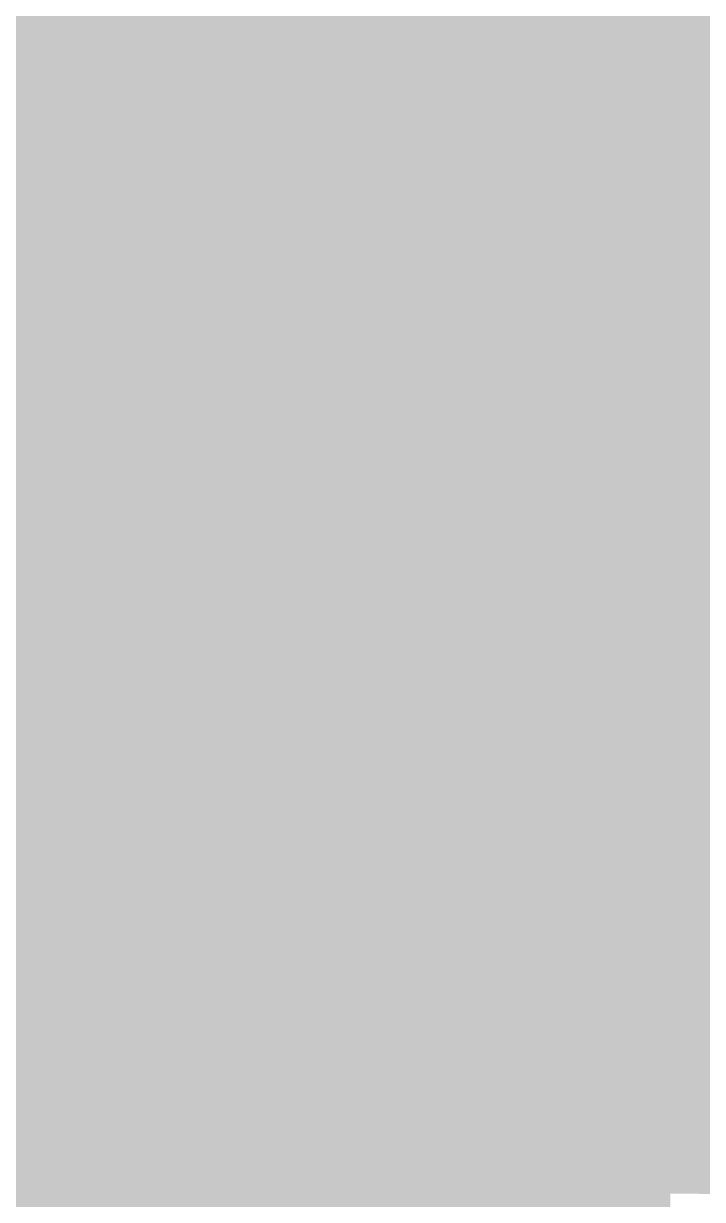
# Model space of a CAD drawing. Header units: inches. Extents: x 267136 to 306747, y 5028981 to 5062930.
# Drawn here: x 275187 to 277523, y 5032061 to 5036104 of the extents above; entities that cross this region are included whole.
import ezdxf

# ---------------------------------------------------------------- set-up
doc = ezdxf.new("R2010")
doc.units = ezdxf.units.IN
doc.header["$MEASUREMENT"] = 0

msp = doc.modelspace()

# ---------------------------------------------------------------- hatches: boundary and pattern name
for points in [[(275474.213, 5035909.687), (275409.043, 5035909.991), (275343.875, 5035910.296), (275213.539, 5035910.908), (275148.369, 5035911.215), (275018.033, 5035911.831), (274985.449, 5035911.986), (274985.889, 5036004.594), (274986.328, 5036097.202), (274986.768, 5036189.811), (274987.096, 5036259.267), (275019.678, 5036259.111), (275084.844, 5036258.804), (275150.008, 5036258.496), (275215.174, 5036258.188), (275345.502, 5036257.576), (275410.668, 5036257.271), (275475.832, 5036256.967), (275475.076, 5036094.903), (275474.645, 5036002.295), (275474.213, 5035909.687)], [(275962.975, 5035907.426), (275930.391, 5035907.575), (275800.055, 5035908.175), (275734.887, 5035908.476), (275669.717, 5035908.777), (275539.381, 5035909.383), (275474.213, 5035909.687), (275474.645, 5036002.295), (275475.076, 5036094.903), (275475.508, 5036187.511), (275475.832, 5036256.967), (275540.998, 5036256.663), (275606.162, 5036256.36), (275671.326, 5036256.058), (275736.492, 5036255.756), (275801.656, 5036255.455), (275866.82, 5036255.155), (275931.986, 5036254.855), (275964.568, 5036254.706), (275964.25, 5036185.25), (275963.824, 5036092.642), (275963.4, 5036000.033), (275962.975, 5035907.426)], [(276451.738, 5035905.202), (276386.57, 5035905.496), (276321.402, 5035905.791), (276256.232, 5035906.087), (276191.064, 5035906.383), (276125.896, 5035906.681), (276060.729, 5035906.978), (275995.559, 5035907.276), (275962.975, 5035907.426), (275963.4, 5036000.033), (275963.824, 5036092.642), (275964.25, 5036185.25), (275964.568, 5036254.706), (275997.15, 5036254.557), (276062.316, 5036254.258), (276127.48, 5036253.961), (276192.645, 5036253.664), (276257.811, 5036253.367), (276322.975, 5036253.071), (276388.139, 5036252.776), (276453.305, 5036252.482), (276452.99, 5036183.026), (276452.574, 5036090.418), (276452.156, 5035997.811), (276451.738, 5035905.202)], [(276940.502, 5035903.018), (276907.918, 5035903.161), (276842.748, 5035903.451), (276777.58, 5035903.741), (276647.244, 5035904.323), (276582.074, 5035904.616), (276451.738, 5035905.202), (276452.156, 5035997.811), (276452.574, 5036090.418), (276452.99, 5036183.026), (276453.305, 5036252.482), (276518.469, 5036252.189), (276583.635, 5036251.896), (276713.963, 5036251.312), (276779.129, 5036251.021), (276844.293, 5036250.731), (276909.459, 5036250.442), (276942.041, 5036250.298), (276941.732, 5036180.842), (276941.322, 5036088.233), (276940.912, 5035995.625), (276940.502, 5035903.018)], [(277429.264, 5035900.87), (277364.096, 5035901.154), (277298.928, 5035901.438), (277233.76, 5035901.725), (277168.59, 5035902.011), (277103.422, 5035902.297), (276973.086, 5035902.873), (276940.502, 5035903.018), (276940.912, 5035995.625), (276941.322, 5036088.233), (276941.732, 5036180.842), (276942.041, 5036250.298), (276974.623, 5036250.153), (277039.787, 5036249.865), (277104.953, 5036249.577), (277235.281, 5036249.005), (277300.447, 5036248.719), (277365.611, 5036248.435), (277430.777, 5036248.15), (277430.475, 5036178.694), (277430.07, 5036086.086), (277429.668, 5035993.478), (277429.264, 5035900.87)], [(277918.027, 5035898.761), (277885.443, 5035898.9), (277820.275, 5035899.18), (277755.105, 5035899.46), (277689.937, 5035899.74), (277624.77, 5035900.021), (277494.434, 5035900.587), (277429.264, 5035900.87), (277429.668, 5035993.478), (277430.07, 5036086.086), (277430.475, 5036178.694), (277430.777, 5036248.15), (277561.105, 5036247.584), (277626.271, 5036247.302), (277691.436, 5036247.021), (277756.6, 5036246.74), (277821.766, 5036246.46), (277886.93, 5036246.181), (277919.512, 5036246.041), (277919.215, 5036176.585), (277918.82, 5036083.977), (277918.424, 5035991.369), (277918.027, 5035898.761)], [(275472.592, 5035562.406), (275407.42, 5035562.711), (275277.076, 5035563.321), (275211.904, 5035563.628), (275146.732, 5035563.936), (275081.561, 5035564.243), (275016.389, 5035564.552), (274983.803, 5035564.706), (274984.131, 5035634.162), (274984.57, 5035726.77), (274985.01, 5035819.378), (274985.449, 5035911.986), (275018.033, 5035911.831), (275148.369, 5035911.215), (275213.539, 5035910.908), (275343.875, 5035910.296), (275409.043, 5035909.991), (275474.213, 5035909.687), (275473.779, 5035817.079), (275473.348, 5035724.471), (275472.916, 5035631.862), (275472.592, 5035562.406)], [(275961.383, 5035560.146), (275928.797, 5035560.295), (275863.625, 5035560.595), (275798.451, 5035560.895), (275733.279, 5035561.196), (275668.107, 5035561.498), (275602.936, 5035561.8), (275472.592, 5035562.406), (275472.916, 5035631.862), (275473.348, 5035724.471), (275473.779, 5035817.079), (275474.213, 5035909.687), (275539.381, 5035909.383), (275669.717, 5035908.777), (275734.887, 5035908.476), (275800.055, 5035908.175), (275930.391, 5035907.575), (275962.975, 5035907.426), (275962.551, 5035814.817), (275962.125, 5035722.209), (275961.701, 5035629.602), (275961.383, 5035560.146)], [(276450.172, 5035557.922), (276385, 5035558.217), (276254.656, 5035558.807), (276189.484, 5035559.104), (276124.312, 5035559.4), (276059.141, 5035559.697), (275993.969, 5035559.996), (275961.383, 5035560.146), (275961.701, 5035629.602), (275962.125, 5035722.209), (275962.551, 5035814.817), (275962.975, 5035907.426), (275995.559, 5035907.276), (276060.729, 5035906.978), (276125.896, 5035906.681), (276191.064, 5035906.383), (276256.232, 5035906.087), (276321.402, 5035905.791), (276386.57, 5035905.496), (276451.738, 5035905.202), (276451.32, 5035812.595), (276450.902, 5035719.986), (276450.484, 5035627.378), (276450.172, 5035557.922)], [(276938.963, 5035555.737), (276906.377, 5035555.882), (276841.205, 5035556.171), (276776.031, 5035556.461), (276710.859, 5035556.752), (276645.687, 5035557.044), (276580.516, 5035557.336), (276450.172, 5035557.922), (276450.484, 5035627.378), (276450.902, 5035719.986), (276451.32, 5035812.595), (276451.738, 5035905.202), (276582.074, 5035904.616), (276647.244, 5035904.323), (276777.58, 5035903.741), (276842.748, 5035903.451), (276907.918, 5035903.161), (276940.502, 5035903.018), (276940.09, 5035810.409), (276939.27, 5035625.193), (276938.963, 5035555.737)], [(277427.752, 5035553.59), (277362.58, 5035553.874), (277297.408, 5035554.158), (277167.064, 5035554.73), (277101.893, 5035555.017), (276938.963, 5035555.737), (276939.27, 5035625.193), (276940.09, 5035810.409), (276940.502, 5035903.018), (276973.086, 5035902.873), (277103.422, 5035902.297), (277168.59, 5035902.011), (277233.76, 5035901.725), (277298.928, 5035901.438), (277429.264, 5035900.87), (277428.861, 5035808.262), (277428.457, 5035715.654), (277428.055, 5035623.046), (277427.752, 5035553.59)], [(277916.543, 5035551.48), (277883.957, 5035551.62), (277818.785, 5035551.899), (277753.611, 5035552.18), (277688.439, 5035552.46), (277623.268, 5035552.741), (277558.096, 5035553.023), (277492.924, 5035553.307), (277427.752, 5035553.59), (277428.055, 5035623.046), (277428.457, 5035715.654), (277428.861, 5035808.262), (277429.264, 5035900.87), (277494.434, 5035900.587), (277624.77, 5035900.021), (277689.937, 5035899.74), (277755.105, 5035899.46), (277820.275, 5035899.18), (277885.443, 5035898.9), (277918.027, 5035898.761), (277917.631, 5035806.152), (277917.234, 5035713.545), (277916.84, 5035620.937), (277916.543, 5035551.48)], [(275470.973, 5035215.127), (275405.797, 5035215.431), (275340.621, 5035215.736), (275275.445, 5035216.042), (275210.27, 5035216.349), (275145.094, 5035216.655), (275014.742, 5035217.271), (274982.154, 5035217.426), (274982.375, 5035263.729), (274982.814, 5035356.338), (274983.254, 5035448.946), (274983.691, 5035541.554), (274983.803, 5035564.706), (275016.389, 5035564.552), (275081.561, 5035564.243), (275146.732, 5035563.936), (275211.904, 5035563.628), (275277.076, 5035563.321), (275472.592, 5035562.406), (275472.484, 5035539.255), (275472.053, 5035446.646), (275471.619, 5035354.039), (275471.187, 5035261.431), (275470.973, 5035215.127)], [(275959.789, 5035212.865), (275927.201, 5035213.015), (275862.025, 5035213.314), (275796.85, 5035213.615), (275731.674, 5035213.916), (275601.322, 5035214.52), (275536.148, 5035214.823), (275470.973, 5035215.127), (275471.187, 5035261.431), (275471.619, 5035354.039), (275472.053, 5035446.646), (275472.484, 5035539.255), (275472.592, 5035562.406), (275602.936, 5035561.8), (275668.107, 5035561.498), (275733.279, 5035561.196), (275798.451, 5035560.895), (275863.625, 5035560.595), (275928.797, 5035560.295), (275961.383, 5035560.146), (275961.275, 5035536.993), (275960.852, 5035444.386), (275960.426, 5035351.777), (275960.002, 5035259.17), (275959.789, 5035212.865)], [(276448.605, 5035210.643), (276383.43, 5035210.937), (276318.254, 5035211.231), (276253.08, 5035211.527), (276187.904, 5035211.823), (276122.729, 5035212.12), (275959.789, 5035212.865), (275960.002, 5035259.17), (275960.426, 5035351.777), (275960.852, 5035444.386), (275961.275, 5035536.993), (275961.383, 5035560.146), (275993.969, 5035559.996), (276059.141, 5035559.697), (276124.312, 5035559.4), (276189.484, 5035559.104), (276254.656, 5035558.807), (276450.172, 5035557.922), (276450.068, 5035534.771), (276449.65, 5035442.162), (276449.232, 5035349.555), (276448.814, 5035256.946), (276448.605, 5035210.643)], [(276937.424, 5035208.457), (276904.836, 5035208.602), (276839.66, 5035208.891), (276774.484, 5035209.182), (276709.309, 5035209.472), (276578.957, 5035210.056), (276513.781, 5035210.349), (276448.605, 5035210.643), (276448.814, 5035256.946), (276449.232, 5035349.555), (276449.65, 5035442.162), (276450.068, 5035534.771), (276450.172, 5035557.922), (276580.516, 5035557.336), (276645.687, 5035557.044), (276710.859, 5035556.752), (276776.031, 5035556.461), (276841.205, 5035556.171), (276906.377, 5035555.882), (276938.963, 5035555.737), (276938.859, 5035532.585), (276938.039, 5035347.369), (276937.629, 5035254.761), (276937.424, 5035208.457)], [(277426.24, 5035206.31), (277361.064, 5035206.594), (277295.889, 5035206.879), (277230.713, 5035207.164), (277165.537, 5035207.45), (277100.361, 5035207.737), (277035.186, 5035208.024), (276970.012, 5035208.312), (276937.424, 5035208.457), (276937.629, 5035254.761), (276938.449, 5035439.977), (276938.859, 5035532.585), (276938.963, 5035555.737), (276971.549, 5035555.593), (277101.893, 5035555.017), (277167.064, 5035554.73), (277297.408, 5035554.158), (277427.752, 5035553.59), (277427.652, 5035530.437), (277427.248, 5035437.83), (277426.846, 5035345.222), (277426.441, 5035252.614), (277426.24, 5035206.31)], [(277915.057, 5035204.2), (277882.469, 5035204.34), (277817.293, 5035204.619), (277752.119, 5035204.899), (277686.943, 5035205.181), (277621.768, 5035205.462), (277491.416, 5035206.026), (277426.24, 5035206.31), (277426.441, 5035252.614), (277426.846, 5035345.222), (277427.248, 5035437.83), (277427.652, 5035530.437), (277427.752, 5035553.59), (277492.924, 5035553.307), (277558.096, 5035553.023), (277623.268, 5035552.741), (277688.439, 5035552.46), (277753.611, 5035552.18), (277818.785, 5035551.899), (277883.957, 5035551.62), (277916.543, 5035551.48), (277916.443, 5035528.328), (277916.047, 5035435.721), (277915.65, 5035343.112), (277915.256, 5035250.505), (277915.057, 5035204.2)], [(275469.352, 5034867.847), (275404.172, 5034868.151), (275338.994, 5034868.456), (275273.814, 5034868.762), (275208.635, 5034869.068), (275143.455, 5034869.376), (275078.277, 5034869.684), (275013.098, 5034869.992), (274980.508, 5034870.146), (274980.617, 5034893.298), (274981.057, 5034985.906), (274981.496, 5035078.514), (274981.936, 5035171.122), (274982.154, 5035217.426), (275014.742, 5035217.271), (275145.094, 5035216.655), (275210.27, 5035216.349), (275275.445, 5035216.042), (275340.621, 5035215.736), (275405.797, 5035215.431), (275470.973, 5035215.127), (275470.756, 5035168.822), (275470.324, 5035076.215), (275469.893, 5034983.606), (275469.461, 5034890.999), (275469.352, 5034867.847)], [(275958.195, 5034865.586), (275925.607, 5034865.735), (275860.428, 5034866.035), (275795.248, 5034866.335), (275730.068, 5034866.637), (275664.891, 5034866.937), (275534.531, 5034867.543), (275469.352, 5034867.847), (275469.461, 5034890.999), (275469.893, 5034983.606), (275470.324, 5035076.215), (275470.756, 5035168.822), (275470.973, 5035215.127), (275536.148, 5035214.823), (275601.322, 5035214.52), (275731.674, 5035213.916), (275796.85, 5035213.615), (275862.025, 5035213.314), (275927.201, 5035213.015), (275959.789, 5035212.865), (275959.576, 5035166.562), (275959.152, 5035073.953), (275958.727, 5034981.346), (275958.303, 5034888.737), (275958.195, 5034865.586)], [(276447.041, 5034863.362), (276381.861, 5034863.657), (276316.682, 5034863.951), (276251.502, 5034864.247), (276186.324, 5034864.544), (276121.145, 5034864.841), (276055.965, 5034865.138), (275990.785, 5034865.437), (275958.195, 5034865.586), (275958.303, 5034888.737), (275958.727, 5034981.346), (275959.152, 5035073.953), (275959.576, 5035166.562), (275959.789, 5035212.865), (276122.729, 5035212.12), (276187.904, 5035211.823), (276253.08, 5035211.527), (276318.254, 5035211.231), (276383.43, 5035210.937), (276448.605, 5035210.643), (276448.396, 5035164.338), (276447.98, 5035071.73), (276447.562, 5034979.122), (276447.145, 5034886.515), (276447.041, 5034863.362)], [(276935.885, 5034861.178), (276903.295, 5034861.322), (276838.115, 5034861.611), (276772.936, 5034861.901), (276707.758, 5034862.192), (276642.578, 5034862.483), (276577.398, 5034862.776), (276512.219, 5034863.069), (276447.041, 5034863.362), (276447.145, 5034886.515), (276447.562, 5034979.122), (276447.98, 5035071.73), (276448.396, 5035164.338), (276448.605, 5035210.643), (276513.781, 5035210.349), (276578.957, 5035210.056), (276709.309, 5035209.472), (276774.484, 5035209.182), (276839.66, 5035208.891), (276904.836, 5035208.602), (276937.424, 5035208.457), (276937.219, 5035162.153), (276936.807, 5035069.545), (276936.396, 5034976.937), (276935.986, 5034884.329), (276935.885, 5034861.178)], [(277424.729, 5034859.03), (277359.549, 5034859.314), (277294.369, 5034859.599), (277229.191, 5034859.885), (277164.012, 5034860.171), (277098.832, 5034860.457), (277033.652, 5034860.745), (276968.475, 5034861.033), (276935.885, 5034861.178), (276935.986, 5034884.329), (276936.396, 5034976.937), (276936.807, 5035069.545), (276937.219, 5035162.153), (276937.424, 5035208.457), (276970.012, 5035208.312), (277035.186, 5035208.024), (277100.361, 5035207.737), (277165.537, 5035207.45), (277230.713, 5035207.164), (277295.889, 5035206.879), (277361.064, 5035206.594), (277426.24, 5035206.31), (277426.039, 5035160.006), (277425.635, 5035067.397), (277425.232, 5034974.79), (277424.828, 5034882.182), (277424.729, 5034859.03)], [(277913.572, 5034856.921), (277880.982, 5034857.061), (277815.803, 5034857.34), (277750.625, 5034857.62), (277685.445, 5034857.9), (277620.266, 5034858.182), (277555.086, 5034858.464), (277489.908, 5034858.747), (277424.729, 5034859.03), (277424.828, 5034882.182), (277425.232, 5034974.79), (277425.635, 5035067.397), (277426.039, 5035160.006), (277426.24, 5035206.31), (277491.416, 5035206.026), (277621.768, 5035205.462), (277686.943, 5035205.181), (277752.119, 5035204.899), (277817.293, 5035204.619), (277882.469, 5035204.34), (277915.057, 5035204.2), (277914.859, 5035157.896), (277914.463, 5035065.289), (277914.066, 5034972.681), (277913.672, 5034880.073), (277913.572, 5034856.921)], [(275467.732, 5034520.567), (275402.549, 5034520.872), (275337.367, 5034521.177), (275272.184, 5034521.482), (275207.002, 5034521.789), (275141.818, 5034522.096), (275076.635, 5034522.403), (275011.453, 5034522.712), (274978.861, 5034522.866), (274979.301, 5034615.475), (274979.74, 5034708.082), (274980.178, 5034800.69), (274980.508, 5034870.146), (275013.098, 5034869.992), (275078.277, 5034869.684), (275143.455, 5034869.376), (275208.635, 5034869.068), (275273.814, 5034868.762), (275338.994, 5034868.456), (275404.172, 5034868.151), (275469.352, 5034867.847), (275469.027, 5034798.391), (275468.596, 5034705.783), (275467.732, 5034520.567)], [(275956.604, 5034518.307), (275924.012, 5034518.456), (275858.828, 5034518.756), (275793.646, 5034519.056), (275728.463, 5034519.356), (275663.281, 5034519.658), (275598.098, 5034519.961), (275532.914, 5034520.264), (275467.732, 5034520.567), (275468.596, 5034705.783), (275469.027, 5034798.391), (275469.352, 5034867.847), (275534.531, 5034867.543), (275664.891, 5034866.937), (275730.068, 5034866.637), (275795.248, 5034866.335), (275860.428, 5034866.035), (275925.607, 5034865.735), (275958.195, 5034865.586), (275957.877, 5034796.13), (275957.453, 5034703.521), (275957.027, 5034610.914), (275956.604, 5034518.307)], [(276445.475, 5034516.083), (276380.291, 5034516.377), (276315.109, 5034516.672), (276249.926, 5034516.968), (276184.742, 5034517.264), (276119.561, 5034517.561), (276054.377, 5034517.858), (275989.195, 5034518.157), (275956.604, 5034518.307), (275957.027, 5034610.914), (275957.453, 5034703.521), (275957.877, 5034796.13), (275958.195, 5034865.586), (275990.785, 5034865.437), (276055.965, 5034865.138), (276121.145, 5034864.841), (276186.324, 5034864.544), (276251.502, 5034864.247), (276316.682, 5034863.951), (276381.861, 5034863.657), (276447.041, 5034863.362), (276446.727, 5034793.906), (276446.309, 5034701.299), (276445.893, 5034608.69), (276445.475, 5034516.083)], [(276934.346, 5034513.897), (276901.754, 5034514.042), (276836.57, 5034514.332), (276771.389, 5034514.622), (276706.205, 5034514.913), (276641.023, 5034515.204), (276575.84, 5034515.496), (276510.656, 5034515.789), (276445.475, 5034516.083), (276445.893, 5034608.69), (276446.309, 5034701.299), (276446.727, 5034793.906), (276447.041, 5034863.362), (276512.219, 5034863.069), (276577.398, 5034862.776), (276642.578, 5034862.483), (276707.758, 5034862.192), (276772.936, 5034861.901), (276838.115, 5034861.611), (276903.295, 5034861.322), (276935.885, 5034861.178), (276935.576, 5034791.722), (276935.166, 5034699.113), (276934.756, 5034606.506), (276934.346, 5034513.897)], [(277423.217, 5034511.751), (277358.033, 5034512.034), (277292.852, 5034512.319), (277227.668, 5034512.604), (277162.484, 5034512.891), (277097.303, 5034513.178), (277032.119, 5034513.465), (276934.346, 5034513.897), (276934.756, 5034606.506), (276935.166, 5034699.113), (276935.576, 5034791.722), (276935.885, 5034861.178), (276968.475, 5034861.033), (277033.652, 5034860.745), (277098.832, 5034860.457), (277164.012, 5034860.171), (277229.191, 5034859.885), (277294.369, 5034859.599), (277359.549, 5034859.314), (277424.729, 5034859.03), (277424.426, 5034789.574), (277424.023, 5034696.966), (277423.619, 5034604.358), (277423.217, 5034511.751)], [(277912.088, 5034509.642), (277879.496, 5034509.78), (277814.312, 5034510.061), (277749.131, 5034510.34), (277683.947, 5034510.621), (277618.766, 5034510.902), (277553.582, 5034511.185), (277488.398, 5034511.467), (277423.217, 5034511.751), (277423.619, 5034604.358), (277424.023, 5034696.966), (277424.426, 5034789.574), (277424.729, 5034859.03), (277489.908, 5034858.747), (277555.086, 5034858.464), (277620.266, 5034858.182), (277685.445, 5034857.9), (277750.625, 5034857.62), (277815.803, 5034857.34), (277880.982, 5034857.061), (277913.572, 5034856.921), (277912.879, 5034694.857), (277912.482, 5034602.249), (277912.088, 5034509.642)], [(275466.113, 5034173.288), (275400.926, 5034173.593), (275335.74, 5034173.897), (275270.553, 5034174.203), (275205.367, 5034174.51), (275140.18, 5034174.816), (275074.994, 5034175.124), (275009.807, 5034175.433), (274977.215, 5034175.587), (274977.543, 5034245.043), (274977.982, 5034337.651), (274978.422, 5034430.259), (274978.861, 5034522.866), (275011.453, 5034522.712), (275076.635, 5034522.403), (275141.818, 5034522.096), (275207.002, 5034521.789), (275272.184, 5034521.482), (275337.367, 5034521.177), (275402.549, 5034520.872), (275467.732, 5034520.567), (275467.301, 5034427.96), (275466.869, 5034335.352), (275466.436, 5034242.744), (275466.113, 5034173.288)], [(275955.01, 5034171.026), (275922.418, 5034171.177), (275857.23, 5034171.476), (275792.045, 5034171.776), (275726.857, 5034172.077), (275661.672, 5034172.379), (275596.484, 5034172.682), (275531.299, 5034172.984), (275466.113, 5034173.288), (275466.436, 5034242.744), (275466.869, 5034335.352), (275467.301, 5034427.96), (275467.732, 5034520.567), (275532.914, 5034520.264), (275598.098, 5034519.961), (275663.281, 5034519.658), (275728.463, 5034519.356), (275793.646, 5034519.056), (275858.828, 5034518.756), (275924.012, 5034518.456), (275956.604, 5034518.307), (275956.178, 5034425.698), (275955.754, 5034333.091), (275955.328, 5034240.482), (275955.01, 5034171.026)], [(276443.908, 5034168.804), (276378.723, 5034169.098), (276313.535, 5034169.393), (276248.35, 5034169.688), (276183.162, 5034169.984), (276117.977, 5034170.281), (276052.791, 5034170.579), (275987.604, 5034170.877), (275955.01, 5034171.026), (275955.328, 5034240.482), (275955.754, 5034333.091), (275956.178, 5034425.698), (275956.604, 5034518.307), (275989.195, 5034518.157), (276054.377, 5034517.858), (276119.561, 5034517.561), (276184.742, 5034517.264), (276249.926, 5034516.968), (276315.109, 5034516.672), (276380.291, 5034516.377), (276445.475, 5034516.083), (276445.057, 5034423.476), (276444.639, 5034330.867), (276444.221, 5034238.26), (276443.908, 5034168.804)], [(276932.807, 5034166.618), (276900.213, 5034166.763), (276835.027, 5034167.053), (276769.84, 5034167.343), (276704.654, 5034167.634), (276639.467, 5034167.925), (276574.281, 5034168.217), (276509.096, 5034168.51), (276443.908, 5034168.804), (276444.221, 5034238.26), (276444.639, 5034330.867), (276445.057, 5034423.476), (276445.475, 5034516.083), (276510.656, 5034515.789), (276575.84, 5034515.496), (276641.023, 5034515.204), (276706.205, 5034514.913), (276771.389, 5034514.622), (276836.57, 5034514.332), (276901.754, 5034514.042), (276934.346, 5034513.897), (276933.936, 5034421.29), (276933.525, 5034328.682), (276933.115, 5034236.074), (276932.807, 5034166.618)], [(277421.705, 5034164.471), (277356.518, 5034164.755), (277291.332, 5034165.04), (277226.145, 5034165.325), (277160.959, 5034165.611), (277095.773, 5034165.898), (277030.586, 5034166.186), (276932.807, 5034166.618), (276933.115, 5034236.074), (276933.525, 5034328.682), (276933.936, 5034421.29), (276934.346, 5034513.897), (277032.119, 5034513.465), (277097.303, 5034513.178), (277162.484, 5034512.891), (277227.668, 5034512.604), (277292.852, 5034512.319), (277358.033, 5034512.034), (277423.217, 5034511.751), (277422.812, 5034419.143), (277422.008, 5034233.927), (277421.705, 5034164.471)], [(277910.604, 5034162.362), (277878.01, 5034162.501), (277812.822, 5034162.78), (277747.637, 5034163.061), (277682.451, 5034163.342), (277617.264, 5034163.623), (277552.078, 5034163.905), (277486.891, 5034164.187), (277421.705, 5034164.471), (277422.008, 5034233.927), (277422.812, 5034419.143), (277423.217, 5034511.751), (277488.398, 5034511.467), (277553.582, 5034511.185), (277618.766, 5034510.902), (277683.947, 5034510.621), (277749.131, 5034510.34), (277814.312, 5034510.061), (277879.496, 5034509.78), (277912.088, 5034509.642), (277911.691, 5034417.033), (277911.295, 5034324.426), (277910.9, 5034231.817), (277910.604, 5034162.362)], [(275464.492, 5033826.009), (275399.303, 5033826.313), (275334.113, 5033826.618), (275268.922, 5033826.924), (275203.732, 5033827.23), (275138.543, 5033827.537), (275073.354, 5033827.846), (275008.162, 5033828.153), (274975.568, 5033828.309), (274975.787, 5033874.612), (274976.227, 5033967.22), (274976.666, 5034059.827), (274977.105, 5034152.436), (274977.215, 5034175.587), (275009.807, 5034175.433), (275074.994, 5034175.124), (275140.18, 5034174.816), (275205.367, 5034174.51), (275270.553, 5034174.203), (275335.74, 5034173.897), (275400.926, 5034173.593), (275466.113, 5034173.288), (275466.004, 5034150.136), (275465.572, 5034057.528), (275465.141, 5033964.921), (275464.709, 5033872.312), (275464.492, 5033826.009)], [(275953.418, 5033823.748), (275920.822, 5033823.897), (275855.633, 5033824.197), (275790.443, 5033824.497), (275725.252, 5033824.798), (275660.062, 5033825.1), (275594.873, 5033825.402), (275529.684, 5033825.705), (275464.492, 5033826.009), (275464.709, 5033872.312), (275465.141, 5033964.921), (275465.572, 5034057.528), (275466.004, 5034150.136), (275466.113, 5034173.288), (275531.299, 5034172.984), (275596.484, 5034172.682), (275661.672, 5034172.379), (275726.857, 5034172.077), (275792.045, 5034171.776), (275857.23, 5034171.476), (275922.418, 5034171.177), (275955.01, 5034171.026), (275954.904, 5034147.875), (275954.48, 5034055.267), (275954.055, 5033962.659), (275953.631, 5033870.052), (275953.418, 5033823.748)], [(276442.344, 5033821.524), (276377.152, 5033821.818), (276311.963, 5033822.113), (276246.773, 5033822.409), (276181.582, 5033822.705), (276116.393, 5033823.002), (276051.203, 5033823.3), (275986.014, 5033823.599), (275953.418, 5033823.748), (275953.631, 5033870.052), (275954.055, 5033962.659), (275954.48, 5034055.267), (275954.904, 5034147.875), (275955.01, 5034171.026), (275987.604, 5034170.877), (276052.791, 5034170.579), (276117.977, 5034170.281), (276183.162, 5034169.984), (276248.35, 5034169.688), (276313.535, 5034169.393), (276378.723, 5034169.098), (276443.908, 5034168.804), (276443.805, 5034145.651), (276442.969, 5033960.437), (276442.551, 5033867.828), (276442.344, 5033821.524)], [(276931.268, 5033819.339), (276898.674, 5033819.483), (276833.482, 5033819.773), (276768.293, 5033820.063), (276703.104, 5033820.354), (276637.912, 5033820.646), (276572.723, 5033820.937), (276507.533, 5033821.23), (276442.344, 5033821.524), (276442.551, 5033867.828), (276442.969, 5033960.437), (276443.805, 5034145.651), (276443.908, 5034168.804), (276509.096, 5034168.51), (276574.281, 5034168.217), (276639.467, 5034167.925), (276704.654, 5034167.634), (276769.84, 5034167.343), (276835.027, 5034167.053), (276900.213, 5034166.763), (276932.807, 5034166.618), (276932.703, 5034143.467), (276932.293, 5034050.858), (276931.473, 5033865.644), (276931.268, 5033819.339)], [(277420.193, 5033817.192), (277355.002, 5033817.477), (277289.812, 5033817.761), (277224.623, 5033818.046), (277159.434, 5033818.332), (277094.242, 5033818.619), (277029.053, 5033818.906), (276963.863, 5033819.195), (276931.268, 5033819.339), (276931.473, 5033865.644), (276932.293, 5034050.858), (276932.703, 5034143.467), (276932.807, 5034166.618), (277030.586, 5034166.186), (277095.773, 5034165.898), (277160.959, 5034165.611), (277226.145, 5034165.325), (277291.332, 5034165.04), (277356.518, 5034164.755), (277421.705, 5034164.471), (277421.604, 5034141.319), (277421.201, 5034048.711), (277420.797, 5033956.104), (277420.395, 5033863.496), (277420.193, 5033817.192)], [(277909.117, 5033815.083), (277876.523, 5033815.223), (277811.332, 5033815.502), (277746.143, 5033815.781), (277680.953, 5033816.062), (277615.764, 5033816.344), (277550.572, 5033816.626), (277485.383, 5033816.908), (277420.193, 5033817.192), (277420.395, 5033863.496), (277420.797, 5033956.104), (277421.201, 5034048.711), (277421.604, 5034141.319), (277421.705, 5034164.471), (277486.891, 5034164.187), (277552.078, 5034163.905), (277617.264, 5034163.623), (277682.451, 5034163.342), (277747.637, 5034163.061), (277812.822, 5034162.78), (277878.01, 5034162.501), (277910.604, 5034162.362), (277910.504, 5034139.21), (277910.107, 5034046.603), (277909.711, 5033953.994), (277909.316, 5033861.387), (277909.117, 5033815.083)], [(275462.873, 5033478.729), (275397.68, 5033479.034), (275332.486, 5033479.339), (275267.293, 5033479.646), (275202.1, 5033479.951), (275136.904, 5033480.259), (275071.711, 5033480.566), (275006.518, 5033480.875), (274973.922, 5033481.029), (274974.031, 5033504.181), (274974.471, 5033596.789), (274974.908, 5033689.396), (274975.348, 5033782.004), (274975.568, 5033828.309), (275008.162, 5033828.153), (275073.354, 5033827.846), (275138.543, 5033827.537), (275203.732, 5033827.23), (275268.922, 5033826.924), (275334.113, 5033826.618), (275399.303, 5033826.313), (275464.492, 5033826.009), (275464.277, 5033779.705), (275463.846, 5033687.098), (275463.412, 5033594.489), (275462.98, 5033501.882), (275462.873, 5033478.729)], [(275951.824, 5033476.469), (275919.229, 5033476.618), (275854.035, 5033476.918), (275788.842, 5033477.218), (275723.648, 5033477.52), (275658.453, 5033477.821), (275593.26, 5033478.123), (275528.066, 5033478.426), (275462.873, 5033478.729), (275462.98, 5033501.882), (275463.412, 5033594.489), (275463.846, 5033687.098), (275464.277, 5033779.705), (275464.492, 5033826.009), (275529.684, 5033825.705), (275594.873, 5033825.402), (275660.062, 5033825.1), (275725.252, 5033824.798), (275790.443, 5033824.497), (275855.633, 5033824.197), (275920.822, 5033823.897), (275953.418, 5033823.748), (275953.205, 5033777.443), (275952.781, 5033684.836), (275952.355, 5033592.229), (275951.932, 5033499.62), (275951.824, 5033476.469)], [(276440.777, 5033474.245), (276375.584, 5033474.54), (276310.391, 5033474.835), (276245.197, 5033475.13), (276180.002, 5033475.427), (276114.809, 5033475.724), (276049.615, 5033476.021), (275984.422, 5033476.319), (275951.824, 5033476.469), (275951.932, 5033499.62), (275952.355, 5033592.229), (275952.781, 5033684.836), (275953.205, 5033777.443), (275953.418, 5033823.748), (275986.014, 5033823.599), (276051.203, 5033823.3), (276116.393, 5033823.002), (276181.582, 5033822.705), (276246.773, 5033822.409), (276311.963, 5033822.113), (276377.152, 5033821.818), (276442.344, 5033821.524), (276442.135, 5033775.221), (276440.881, 5033497.397), (276440.777, 5033474.245)], [(276929.729, 5033472.061), (276897.133, 5033472.205), (276831.939, 5033472.494), (276766.746, 5033472.784), (276701.551, 5033473.075), (276636.357, 5033473.367), (276571.164, 5033473.659), (276505.971, 5033473.952), (276440.777, 5033474.245), (276440.881, 5033497.397), (276442.135, 5033775.221), (276442.344, 5033821.524), (276507.533, 5033821.23), (276572.723, 5033820.937), (276637.912, 5033820.646), (276703.104, 5033820.354), (276768.293, 5033820.063), (276833.482, 5033819.773), (276898.674, 5033819.483), (276931.268, 5033819.339), (276931.062, 5033773.035), (276930.652, 5033680.428), (276929.832, 5033495.212), (276929.729, 5033472.061)], [(277418.682, 5033469.913), (277353.488, 5033470.197), (277288.295, 5033470.481), (277223.1, 5033470.768), (277157.906, 5033471.054), (277092.713, 5033471.34), (277027.52, 5033471.628), (276962.326, 5033471.916), (276929.729, 5033472.061), (276929.832, 5033495.212), (276930.652, 5033680.428), (276931.062, 5033773.035), (276931.268, 5033819.339), (276963.863, 5033819.195), (277029.053, 5033818.906), (277094.242, 5033818.619), (277159.434, 5033818.332), (277224.623, 5033818.046), (277289.812, 5033817.761), (277355.002, 5033817.477), (277420.193, 5033817.192), (277419.992, 5033770.888), (277419.588, 5033678.28), (277419.186, 5033585.673), (277418.781, 5033493.064), (277418.682, 5033469.913)], [(277907.633, 5033467.804), (277875.037, 5033467.943), (277809.844, 5033468.223), (277744.648, 5033468.503), (277679.455, 5033468.783), (277614.262, 5033469.064), (277549.068, 5033469.347), (277418.682, 5033469.913), (277418.781, 5033493.064), (277419.186, 5033585.673), (277419.588, 5033678.28), (277419.992, 5033770.888), (277420.193, 5033817.192), (277485.383, 5033816.908), (277550.572, 5033816.626), (277615.764, 5033816.344), (277680.953, 5033816.062), (277746.143, 5033815.781), (277811.332, 5033815.502), (277876.523, 5033815.223), (277909.117, 5033815.083), (277908.92, 5033768.779), (277908.523, 5033676.171), (277908.129, 5033583.563), (277907.732, 5033490.956), (277907.633, 5033467.804)], [(275461.254, 5033131.451), (275396.057, 5033131.756), (275330.859, 5033132.061), (275265.662, 5033132.366), (275200.465, 5033132.673), (275135.268, 5033132.979), (275070.07, 5033133.287), (275004.873, 5033133.596), (274972.275, 5033133.75), (274972.713, 5033226.358), (274973.152, 5033318.966), (274973.592, 5033411.573), (274973.922, 5033481.029), (275006.518, 5033480.875), (275071.711, 5033480.566), (275136.904, 5033480.259), (275202.1, 5033479.951), (275267.293, 5033479.646), (275332.486, 5033479.339), (275397.68, 5033479.034), (275462.873, 5033478.729), (275462.549, 5033409.274), (275462.117, 5033316.666), (275461.686, 5033224.059), (275461.254, 5033131.451)], [(275950.232, 5033129.189), (275917.635, 5033129.34), (275852.437, 5033129.639), (275787.24, 5033129.939), (275722.043, 5033130.24), (275656.846, 5033130.542), (275591.648, 5033130.845), (275526.451, 5033131.147), (275461.254, 5033131.451), (275461.686, 5033224.059), (275462.117, 5033316.666), (275462.549, 5033409.274), (275462.873, 5033478.729), (275528.066, 5033478.426), (275593.26, 5033478.123), (275658.453, 5033477.821), (275723.648, 5033477.52), (275788.842, 5033477.218), (275854.035, 5033476.918), (275919.229, 5033476.618), (275951.824, 5033476.469), (275951.506, 5033407.013), (275951.082, 5033314.405), (275950.658, 5033221.798), (275950.232, 5033129.189)], [(276439.211, 5033126.967), (276374.014, 5033127.261), (276308.816, 5033127.556), (276243.619, 5033127.852), (276178.424, 5033128.147), (276113.227, 5033128.444), (276048.029, 5033128.742), (275982.832, 5033129.04), (275950.232, 5033129.189), (275950.658, 5033221.798), (275951.082, 5033314.405), (275951.506, 5033407.013), (275951.824, 5033476.469), (275984.422, 5033476.319), (276049.615, 5033476.021), (276114.809, 5033475.724), (276180.002, 5033475.427), (276245.197, 5033475.13), (276310.391, 5033474.835), (276440.777, 5033474.245), (276440.465, 5033404.79), (276439.629, 5033219.574), (276439.211, 5033126.967)], [(276928.191, 5033124.781), (276895.592, 5033124.926), (276830.395, 5033125.216), (276765.197, 5033125.506), (276634.803, 5033126.088), (276569.605, 5033126.38), (276504.408, 5033126.673), (276439.211, 5033126.967), (276439.629, 5033219.574), (276440.465, 5033404.79), (276440.777, 5033474.245), (276505.971, 5033473.952), (276571.164, 5033473.659), (276636.357, 5033473.367), (276701.551, 5033473.075), (276766.746, 5033472.784), (276831.939, 5033472.494), (276897.133, 5033472.205), (276929.729, 5033472.061), (276929.422, 5033402.604), (276929.012, 5033309.997), (276928.602, 5033217.389), (276928.191, 5033124.781)], [(277417.17, 5033122.634), (277351.973, 5033122.918), (277286.775, 5033123.203), (277221.578, 5033123.488), (277156.381, 5033123.774), (277091.184, 5033124.062), (277025.986, 5033124.349), (276960.789, 5033124.637), (276928.191, 5033124.781), (276928.602, 5033217.389), (276929.012, 5033309.997), (276929.422, 5033402.604), (276929.729, 5033472.061), (276962.326, 5033471.916), (277027.52, 5033471.628), (277092.713, 5033471.34), (277157.906, 5033471.054), (277223.1, 5033470.768), (277288.295, 5033470.481), (277353.488, 5033470.197), (277418.682, 5033469.913), (277418.379, 5033400.457), (277417.977, 5033307.85), (277417.572, 5033215.242), (277417.17, 5033122.634)], [(277906.148, 5033120.525), (277873.551, 5033120.664), (277808.354, 5033120.943), (277743.156, 5033121.224), (277612.762, 5033121.786), (277547.564, 5033122.068), (277417.17, 5033122.634), (277417.572, 5033215.242), (277417.977, 5033307.85), (277418.379, 5033400.457), (277418.682, 5033469.913), (277549.068, 5033469.347), (277614.262, 5033469.064), (277679.455, 5033468.783), (277744.648, 5033468.503), (277809.844, 5033468.223), (277875.037, 5033467.943), (277907.633, 5033467.804), (277907.336, 5033398.348), (277906.941, 5033305.74), (277906.545, 5033213.133), (277906.148, 5033120.525)], [(275459.635, 5032784.173), (275394.434, 5032784.477), (275329.232, 5032784.782), (275264.031, 5032785.088), (275198.832, 5032785.395), (275133.631, 5032785.701), (275003.229, 5032786.317), (274970.629, 5032786.472), (274970.957, 5032855.928), (274971.396, 5032948.535), (274971.836, 5033041.143), (274972.275, 5033133.75), (275004.873, 5033133.596), (275070.07, 5033133.287), (275135.268, 5033132.979), (275200.465, 5033132.673), (275265.662, 5033132.366), (275330.859, 5033132.061), (275396.057, 5033131.756), (275461.254, 5033131.451), (275460.822, 5033038.844), (275460.391, 5032946.236), (275459.959, 5032853.628), (275459.635, 5032784.173)], [(275948.641, 5032781.911), (275916.039, 5032782.061), (275850.84, 5032782.36), (275785.639, 5032782.661), (275720.437, 5032782.962), (275655.236, 5032783.264), (275590.035, 5032783.565), (275524.836, 5032783.869), (275459.635, 5032784.173), (275459.959, 5032853.628), (275460.391, 5032946.236), (275460.822, 5033038.844), (275461.254, 5033131.451), (275526.451, 5033131.147), (275591.648, 5033130.845), (275656.846, 5033130.542), (275722.043, 5033130.24), (275787.24, 5033129.939), (275852.437, 5033129.639), (275917.635, 5033129.34), (275950.232, 5033129.189), (275949.809, 5033036.582), (275949.383, 5032943.975), (275948.959, 5032851.367), (275948.641, 5032781.911)], [(276437.646, 5032779.688), (276372.445, 5032779.982), (276307.244, 5032780.277), (276242.043, 5032780.573), (276176.844, 5032780.869), (276111.643, 5032781.166), (276046.441, 5032781.464), (275981.24, 5032781.762), (275948.641, 5032781.911), (275948.959, 5032851.367), (275949.383, 5032943.975), (275949.809, 5033036.582), (275950.232, 5033129.189), (275982.832, 5033129.04), (276048.029, 5033128.742), (276113.227, 5033128.444), (276178.424, 5033128.147), (276243.619, 5033127.852), (276308.816, 5033127.556), (276374.014, 5033127.261), (276439.211, 5033126.967), (276438.795, 5033034.359), (276438.377, 5032941.751), (276437.959, 5032849.144), (276437.646, 5032779.688)], [(276926.652, 5032777.503), (276894.053, 5032777.647), (276828.852, 5032777.937), (276763.65, 5032778.227), (276698.449, 5032778.518), (276633.248, 5032778.81), (276568.049, 5032779.102), (276502.848, 5032779.395), (276437.646, 5032779.688), (276437.959, 5032849.144), (276438.377, 5032941.751), (276438.795, 5033034.359), (276439.211, 5033126.967), (276504.408, 5033126.673), (276569.605, 5033126.38), (276634.803, 5033126.088), (276765.197, 5033125.506), (276830.395, 5033125.216), (276895.592, 5033124.926), (276928.191, 5033124.781), (276927.781, 5033032.174), (276927.371, 5032939.566), (276926.961, 5032846.959), (276926.652, 5032777.503)], [(277415.658, 5032775.355), (277350.457, 5032775.64), (277285.256, 5032775.925), (277220.057, 5032776.21), (277154.855, 5032776.496), (277024.453, 5032777.07), (276959.252, 5032777.358), (276926.652, 5032777.503), (276926.961, 5032846.959), (276927.371, 5032939.566), (276927.781, 5033032.174), (276928.191, 5033124.781), (276960.789, 5033124.637), (277025.986, 5033124.349), (277091.184, 5033124.062), (277156.381, 5033123.774), (277221.578, 5033123.488), (277286.775, 5033123.203), (277351.973, 5033122.918), (277417.17, 5033122.634), (277416.768, 5033030.026), (277416.363, 5032937.419), (277415.961, 5032844.812), (277415.658, 5032775.355)], [(277904.664, 5032773.246), (277872.064, 5032773.386), (277806.863, 5032773.665), (277741.662, 5032773.945), (277676.461, 5032774.226), (277611.26, 5032774.508), (277546.061, 5032774.789), (277480.859, 5032775.072), (277415.658, 5032775.355), (277415.961, 5032844.812), (277416.363, 5032937.419), (277416.768, 5033030.026), (277417.17, 5033122.634), (277547.564, 5033122.068), (277612.762, 5033121.786), (277743.156, 5033121.224), (277808.354, 5033120.943), (277873.551, 5033120.664), (277906.148, 5033120.525), (277905.752, 5033027.917), (277905.357, 5032935.31), (277904.961, 5032842.702), (277904.664, 5032773.246)], [(275458.016, 5032436.895), (275392.811, 5032437.198), (275327.605, 5032437.504), (275262.402, 5032437.81), (275197.197, 5032438.115), (275131.992, 5032438.423), (275066.789, 5032438.73), (275001.584, 5032439.039), (274968.982, 5032439.193), (274969.201, 5032485.497), (274969.641, 5032578.104), (274970.08, 5032670.712), (274970.518, 5032763.32), (274970.629, 5032786.472), (275003.229, 5032786.317), (275133.631, 5032785.701), (275198.832, 5032785.395), (275264.031, 5032785.088), (275329.232, 5032784.782), (275394.434, 5032784.477), (275459.635, 5032784.173), (275459.525, 5032761.021), (275459.094, 5032668.413), (275458.662, 5032575.806), (275458.23, 5032483.198), (275458.016, 5032436.895)], [(275947.049, 5032434.633), (275914.445, 5032434.782), (275849.242, 5032435.082), (275718.832, 5032435.684), (275653.629, 5032435.985), (275588.424, 5032436.287), (275523.219, 5032436.591), (275458.016, 5032436.895), (275458.23, 5032483.198), (275458.662, 5032575.806), (275459.094, 5032668.413), (275459.525, 5032761.021), (275459.635, 5032784.173), (275524.836, 5032783.869), (275590.035, 5032783.565), (275655.236, 5032783.264), (275720.437, 5032782.962), (275785.639, 5032782.661), (275850.84, 5032782.36), (275916.039, 5032782.061), (275948.641, 5032781.911), (275948.533, 5032758.76), (275948.109, 5032666.151), (275947.686, 5032573.544), (275947.26, 5032480.937), (275947.049, 5032434.633)], [(276436.08, 5032432.409), (276370.877, 5032432.704), (276240.467, 5032433.294), (276175.264, 5032433.591), (276110.059, 5032433.888), (276044.855, 5032434.186), (275979.65, 5032434.483), (275947.049, 5032434.633), (275947.26, 5032480.937), (275947.686, 5032573.544), (275948.109, 5032666.151), (275948.533, 5032758.76), (275948.641, 5032781.911), (275981.24, 5032781.762), (276046.441, 5032781.464), (276111.643, 5032781.166), (276176.844, 5032780.869), (276242.043, 5032780.573), (276307.244, 5032780.277), (276372.445, 5032779.982), (276437.646, 5032779.688), (276437.541, 5032756.536), (276437.125, 5032663.929), (276436.707, 5032571.321), (276436.289, 5032478.714), (276436.08, 5032432.409)], [(276925.113, 5032430.225), (276892.512, 5032430.369), (276827.307, 5032430.658), (276762.104, 5032430.948), (276696.898, 5032431.239), (276631.693, 5032431.531), (276566.49, 5032431.823), (276436.08, 5032432.409), (276436.289, 5032478.714), (276436.707, 5032571.321), (276437.125, 5032663.929), (276437.541, 5032756.536), (276437.646, 5032779.688), (276502.848, 5032779.395), (276568.049, 5032779.102), (276633.248, 5032778.81), (276698.449, 5032778.518), (276763.65, 5032778.227), (276828.852, 5032777.937), (276894.053, 5032777.647), (276926.652, 5032777.503), (276926.549, 5032754.351), (276926.139, 5032661.743), (276925.729, 5032569.136), (276925.318, 5032476.528), (276925.113, 5032430.225)], [(277414.146, 5032428.077), (277348.943, 5032428.361), (277283.738, 5032428.646), (277218.533, 5032428.932), (277153.33, 5032429.218), (277022.92, 5032429.792), (276957.717, 5032430.08), (276925.113, 5032430.225), (276925.318, 5032476.528), (276925.729, 5032569.136), (276926.139, 5032661.743), (276926.549, 5032754.351), (276926.652, 5032777.503), (276959.252, 5032777.358), (277024.453, 5032777.07), (277154.855, 5032776.496), (277220.057, 5032776.21), (277285.256, 5032775.925), (277415.658, 5032775.355), (277415.557, 5032752.204), (277415.154, 5032659.596), (277414.752, 5032566.988), (277414.348, 5032474.381), (277414.146, 5032428.077)], [(277903.18, 5032425.968), (277870.578, 5032426.107), (277805.373, 5032426.387), (277740.17, 5032426.667), (277674.965, 5032426.947), (277609.76, 5032427.229), (277544.557, 5032427.511), (277479.352, 5032427.794), (277414.146, 5032428.077), (277414.348, 5032474.381), (277414.752, 5032566.988), (277415.154, 5032659.596), (277415.557, 5032752.204), (277415.658, 5032775.355), (277480.859, 5032775.072), (277546.061, 5032774.789), (277611.26, 5032774.508), (277676.461, 5032774.226), (277741.662, 5032773.945), (277806.863, 5032773.665), (277872.064, 5032773.386), (277904.664, 5032773.246), (277904.564, 5032750.095), (277904.17, 5032657.487), (277903.773, 5032564.879), (277903.377, 5032472.271), (277903.18, 5032425.968)], [(275456.396, 5032089.616), (275391.187, 5032089.92), (275325.98, 5032090.226), (275260.771, 5032090.531), (275195.564, 5032090.838), (275130.355, 5032091.145), (275065.148, 5032091.452), (274999.939, 5032091.761), (274967.336, 5032091.915), (274967.445, 5032115.067), (274967.885, 5032207.675), (274968.324, 5032300.282), (274968.762, 5032392.89), (274968.982, 5032439.193), (275001.584, 5032439.039), (275066.789, 5032438.73), (275131.992, 5032438.423), (275197.197, 5032438.115), (275262.402, 5032437.81), (275327.605, 5032437.504), (275392.811, 5032437.198), (275458.016, 5032436.895), (275457.799, 5032390.591), (275457.367, 5032297.982), (275456.936, 5032205.375), (275456.504, 5032112.768), (275456.396, 5032089.616)], [(275945.455, 5032087.354), (275912.852, 5032087.504), (275847.645, 5032087.804), (275782.436, 5032088.104), (275717.229, 5032088.405), (275652.02, 5032088.707), (275586.812, 5032089.009), (275521.604, 5032089.312), (275456.396, 5032089.616), (275456.504, 5032112.768), (275456.936, 5032205.375), (275457.367, 5032297.982), (275457.799, 5032390.591), (275458.016, 5032436.895), (275523.219, 5032436.591), (275588.424, 5032436.287), (275653.629, 5032435.985), (275718.832, 5032435.684), (275849.242, 5032435.082), (275914.445, 5032434.782), (275947.049, 5032434.633), (275946.836, 5032388.329), (275946.41, 5032295.722), (275945.986, 5032203.114), (275945.562, 5032110.507), (275945.455, 5032087.354)], [(276434.516, 5032085.132), (276369.309, 5032085.426), (276304.1, 5032085.721), (276238.893, 5032086.017), (276173.684, 5032086.312), (276108.477, 5032086.609), (276043.268, 5032086.907), (275978.061, 5032087.205), (275945.455, 5032087.354), (275945.562, 5032110.507), (275945.986, 5032203.114), (275946.41, 5032295.722), (275946.836, 5032388.329), (275947.049, 5032434.633), (275979.65, 5032434.483), (276044.855, 5032434.186), (276110.059, 5032433.888), (276175.264, 5032433.591), (276240.467, 5032433.294), (276370.877, 5032432.704), (276436.08, 5032432.409), (276435.873, 5032386.105), (276435.037, 5032200.891), (276434.619, 5032108.283), (276434.516, 5032085.132)], [(276923.576, 5032082.946), (276890.971, 5032083.091), (276825.764, 5032083.38), (276760.555, 5032083.67), (276695.348, 5032083.961), (276630.141, 5032084.253), (276564.932, 5032084.545), (276499.725, 5032084.838), (276434.516, 5032085.132), (276434.619, 5032108.283), (276435.037, 5032200.891), (276435.873, 5032386.105), (276436.08, 5032432.409), (276566.49, 5032431.823), (276631.693, 5032431.531), (276696.898, 5032431.239), (276762.104, 5032430.948), (276827.307, 5032430.658), (276892.512, 5032430.369), (276925.113, 5032430.225), (276924.908, 5032383.921), (276924.088, 5032198.705), (276923.678, 5032106.098), (276923.576, 5032082.946)], [(277412.635, 5032080.799), (277347.428, 5032081.083), (277282.219, 5032081.368), (277217.012, 5032081.653), (277151.803, 5032081.939), (277086.596, 5032082.227), (277021.387, 5032082.514), (276956.18, 5032082.802), (276923.576, 5032082.946), (276923.678, 5032106.098), (276924.088, 5032198.705), (276925.113, 5032430.225), (276957.717, 5032430.08), (277022.92, 5032429.792), (277153.33, 5032429.218), (277218.533, 5032428.932), (277283.738, 5032428.646), (277348.943, 5032428.361), (277414.146, 5032428.077), (277413.945, 5032381.773), (277413.543, 5032289.166), (277413.139, 5032196.559), (277412.736, 5032103.951), (277412.635, 5032080.799)], [(277901.695, 5032078.689), (277869.092, 5032078.829), (277803.883, 5032079.108), (277738.676, 5032079.389), (277673.467, 5032079.669), (277608.26, 5032079.951), (277543.051, 5032080.232), (277477.844, 5032080.516), (277412.635, 5032080.799), (277412.736, 5032103.951), (277413.139, 5032196.559), (277413.543, 5032289.166), (277413.945, 5032381.773), (277414.146, 5032428.077), (277479.352, 5032427.794), (277544.557, 5032427.511), (277609.76, 5032427.229), (277674.965, 5032426.947), (277740.17, 5032426.667), (277805.373, 5032426.387), (277870.578, 5032426.107), (277903.18, 5032425.968), (277902.982, 5032379.664), (277902.586, 5032287.057), (277902.189, 5032194.449), (277901.795, 5032101.842), (277901.695, 5032078.689)], [(275454.777, 5031742.338), (275389.564, 5031742.643), (275324.354, 5031742.947), (275259.143, 5031743.253), (275193.93, 5031743.56), (275128.719, 5031743.866), (275063.508, 5031744.174), (274998.295, 5031744.482), (274965.689, 5031744.637), (274966.129, 5031837.244), (274966.568, 5031929.853), (274967.006, 5032022.46), (274967.336, 5032091.915), (274999.939, 5032091.761), (275065.148, 5032091.452), (275130.355, 5032091.145), (275195.564, 5032090.838), (275260.771, 5032090.531), (275325.98, 5032090.226), (275391.187, 5032089.92), (275456.396, 5032089.616), (275456.072, 5032020.16), (275455.641, 5031927.553), (275455.209, 5031834.945), (275454.777, 5031742.338)], [(275943.863, 5031740.076), (275911.258, 5031740.227), (275846.047, 5031740.525), (275780.834, 5031740.826), (275715.623, 5031741.127), (275650.412, 5031741.429), (275585.199, 5031741.731), (275519.988, 5031742.034), (275454.777, 5031742.338), (275455.209, 5031834.945), (275455.641, 5031927.553), (275456.072, 5032020.16), (275456.396, 5032089.616), (275521.604, 5032089.312), (275586.812, 5032089.009), (275652.02, 5032088.707), (275717.229, 5032088.405), (275782.436, 5032088.104), (275847.645, 5032087.804), (275912.852, 5032087.504), (275945.455, 5032087.354), (275945.137, 5032017.899), (275944.289, 5031832.685), (275943.863, 5031740.076)], [(276432.951, 5031737.854), (276367.738, 5031738.147), (276302.527, 5031738.442), (276237.316, 5031738.738), (276172.104, 5031739.034), (276106.893, 5031739.331), (276041.682, 5031739.629), (275976.469, 5031739.927), (275943.863, 5031740.076), (275944.289, 5031832.685), (275945.137, 5032017.899), (275945.455, 5032087.354), (275978.061, 5032087.205), (276043.268, 5032086.907), (276108.477, 5032086.609), (276173.684, 5032086.312), (276238.893, 5032086.017), (276304.1, 5032085.721), (276369.309, 5032085.426), (276434.516, 5032085.132), (276434.203, 5032015.676), (276433.785, 5031923.068), (276433.367, 5031830.461), (276432.951, 5031737.854)], [(276922.037, 5031735.668), (276889.432, 5031735.812), (276824.221, 5031736.103), (276759.008, 5031736.393), (276628.586, 5031736.975), (276563.373, 5031737.267), (276498.162, 5031737.56), (276432.951, 5031737.854), (276433.367, 5031830.461), (276433.785, 5031923.068), (276434.203, 5032015.676), (276434.516, 5032085.132), (276499.725, 5032084.838), (276564.932, 5032084.545), (276630.141, 5032084.253), (276695.348, 5032083.961), (276760.555, 5032083.67), (276825.764, 5032083.38), (276890.971, 5032083.091), (276923.576, 5032082.946), (276923.268, 5032013.49), (276922.857, 5031920.883), (276922.447, 5031828.275), (276922.037, 5031735.668)], [(277411.125, 5031733.521), (277345.912, 5031733.805), (277215.49, 5031734.375), (277150.277, 5031734.661), (277019.855, 5031735.235), (276954.643, 5031735.523), (276922.037, 5031735.668), (276922.447, 5031828.275), (276922.857, 5031920.883), (276923.268, 5032013.49), (276923.576, 5032082.946), (276956.18, 5032082.802), (277021.387, 5032082.514), (277086.596, 5032082.227), (277151.803, 5032081.939), (277217.012, 5032081.653), (277282.219, 5032081.368), (277347.428, 5032081.083), (277412.635, 5032080.799), (277412.334, 5032011.344), (277411.93, 5031918.735), (277411.527, 5031826.128), (277411.125, 5031733.521)]]:
    msp.add_hatch(color=256).paths.add_polyline_path(points, flags=0)

doc.saveas('drawing.dxf')
